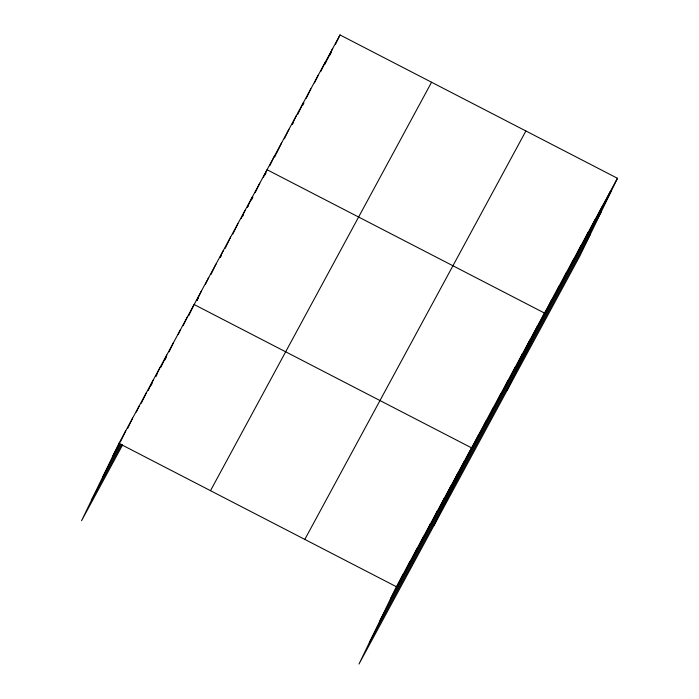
<?xml version="1.0" encoding="UTF-8"?>
<svg xmlns="http://www.w3.org/2000/svg" width="699" height="699" viewBox="0 0 699 699"><rect width="100%" height="100%" fill="white"/><g stroke="black" fill="none" stroke-linecap="round" stroke-linejoin="round"><path stroke-width="1.05" d="M617.444 178.28L396.368 586.714L358.98 664.05L580.056 255.624L617.444 178.28L340.02 34.95L118.944 443.376L81.556 520.72L122.561 444.975M120.307 442.083L125.776 430.759M127.594 428.513L132.609 418.133M136.253 412.113L139.442 405.507M141.259 403.262L146.274 392.882M148.092 390.645L153.116 380.256M155.842 376.132L159.949 367.63M160.849 367.281L166.781 355.013M169.044 351.824L173.614 342.388M178.166 334.48L180.447 329.762M183.173 325.629L187.28 317.136M188.634 315.843L194.112 304.511L471.537 447.849L434.149 525.185M196.847 300.474L201.408 291.037M205.506 284.161L208.704 277.555M210.976 274.462L216 264.082M220.098 257.206L223.296 250.6M225.113 248.451L230.591 237.118M232.863 234.025L237.887 223.645M241.068 218.665L245.174 210.163M247.455 207.07L252.47 196.69M255.205 192.644L259.766 183.208M263.418 177.284L267.062 169.735L544.486 313.065L507.098 390.4M269.797 165.689L274.358 156.253M276.184 154.103L281.653 142.779M284.388 138.734L288.949 129.298M292.138 124.317L296.245 115.816M297.608 114.61L303.541 102.342M306.276 98.306L310.837 88.86M314.48 82.936L318.132 75.387M320.867 71.342L325.428 61.905M327.246 59.756L332.724 48.432M335.459 44.386L340.02 34.95M397.268 586.356L403.201 574.089M404.101 573.73L410.033 561.463M410.933 561.105L416.866 548.837M417.766 548.488L423.699 536.212M424.599 535.862L430.532 523.586M431.44 523.236L437.364 510.969M438.273 510.611L444.197 498.343M445.106 497.985L451.03 485.718M451.938 485.368L457.871 473.092M458.771 472.742L464.704 460.466M472.9 446.635L478.832 434.367M480.196 433.162L486.128 420.885M487.491 419.68L493.415 407.412M494.787 406.206L500.711 393.93M502.074 392.724L508.007 380.457M509.37 379.242L515.303 366.975M516.666 365.769L522.599 353.502M523.962 352.287L529.894 340.02M531.257 338.814L537.19 326.538M545.849 311.859L551.782 299.583M553.145 298.377L559.078 286.109M560.441 284.895L566.373 272.627M567.737 271.422L573.669 259.154M575.032 257.94L580.965 245.672M582.328 244.467L588.261 232.19M589.624 230.985L595.557 218.717M596.92 217.511L602.853 205.235M604.216 204.029L610.148 191.762M113.011 455.652L119.844 443.026M151.089 385.315L152.059 383.515M155.964 376.298L156.943 374.498M164.754 360.064L166.213 357.364M196.935 300.614L198.394 297.914M220.281 257.477L221.251 255.685M242.649 216.148L243.628 214.348M247.516 207.157L248.486 205.366M251.404 199.975L252.863 197.275M265.026 174.811L265.996 173.02M274.751 156.847L275.721 155.047M292.261 124.492L293.231 122.701M302.475 105.628L303.934 102.928M324.843 64.291L326.791 60.699M329.71 55.308L331.169 52.608M102.631 477.12L120.202 444.66M91.936 499.243L121.713 444.241M210.495 490.681L431.571 82.246M304.816 539.41L525.893 130.984M390.435 598.982L611.511 190.556M380.055 620.45L601.131 212.024M369.36 642.573L590.437 234.148M118.944 443.376L396.368 586.714"/></g></svg>
